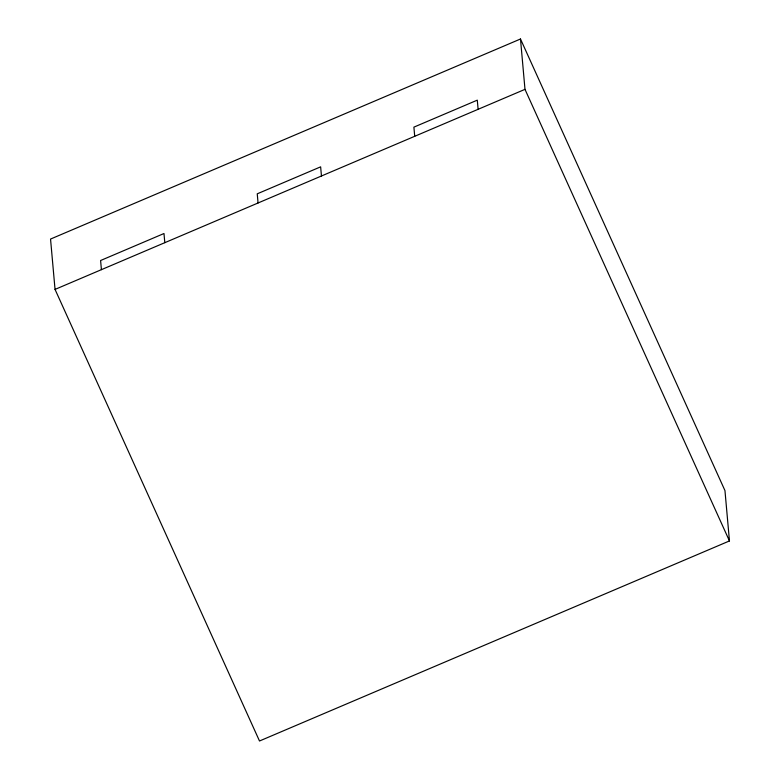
<?xml version="1.0" encoding="UTF-8"?>
<svg xmlns="http://www.w3.org/2000/svg" width="780" height="780" viewBox="0 0 780 780"><rect width="100%" height="100%" fill="white"/><g stroke="black" fill="none" stroke-linecap="round" stroke-linejoin="round"><path stroke-width="1.17" d="M520.494 39L50.544 239.06L55.039 289.409L259.506 741L729.456 540.94L724.961 490.591L520.494 39L524.989 89.349L729.456 540.94M55.039 289.409L524.989 89.349M478.111 109.307L477.292 100.152L413.897 127.14L414.716 136.295M321.457 175.997L320.639 166.842L257.244 193.82L258.063 202.976M164.804 242.678L163.985 233.522L100.601 260.51L101.41 269.665"/></g></svg>
